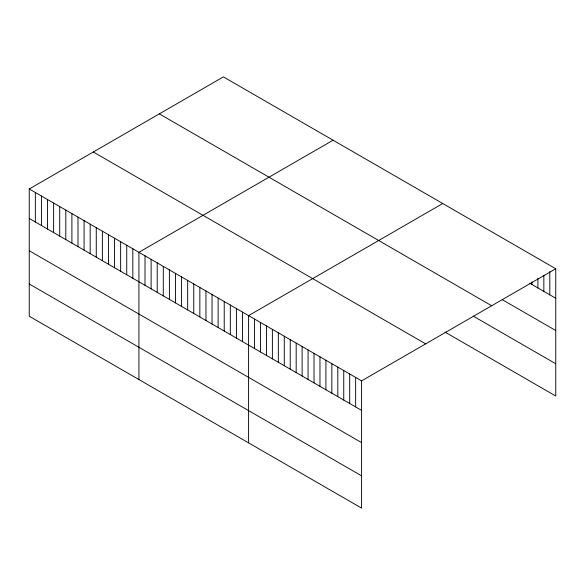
<?xml version="1.0" encoding="UTF-8"?>
<svg xmlns="http://www.w3.org/2000/svg" width="585" height="585" viewBox="0 0 585 585"><rect width="100%" height="100%" fill="white"/><g stroke="black" fill="none" stroke-linecap="round" stroke-linejoin="round"><path stroke-width="0.88" d="M29.25 188.977L361.596 380.857L361.596 508.116L29.25 316.236L29.25 188.977L223.404 76.884L555.75 268.764L555.75 396.023L444.98 332.068M333.077 140.203L138.923 252.296L138.923 379.555M442.75 203.521L248.596 315.615L248.596 442.882M361.596 380.857L555.75 268.764M529.732 283.242L555.75 298.262M502.222 299.622L555.75 330.525M159.332 113.878L491.678 305.75M473.236 316.119L555.75 363.76M93.322 151.99L425.668 343.863M29.25 218.483L361.596 410.356M29.25 250.738L361.596 442.618M29.25 283.981L361.596 475.854M549.805 271.586L549.805 294.833M543.853 275.301L543.853 291.396M537.908 278.131L537.908 287.966M531.962 281.846L531.962 284.529M355.643 377.42L355.643 406.926M349.698 373.99L349.698 403.489M343.753 370.554L343.753 400.06M337.808 367.124L337.808 396.623M331.856 363.687L331.856 393.193M325.911 360.25L325.911 389.756M319.966 356.821L319.966 386.327M314.013 353.384L314.013 382.89M308.068 349.954L308.068 379.453M302.123 346.517L302.123 376.023M296.178 343.088L296.178 372.586M290.226 339.651L290.226 369.157M284.281 336.221L284.281 365.72M278.336 332.785L278.336 362.29M272.383 329.355L272.383 358.854M266.438 325.918L266.438 355.424M260.493 322.481L260.493 351.987M254.541 319.052L254.541 348.558M242.504 312.097L242.504 341.603M236.413 308.58L236.413 338.086M230.314 305.063L230.314 334.569M224.223 301.546L224.223 331.051M218.132 298.028L218.132 327.534M212.041 294.511L212.041 324.017M205.949 290.994L205.949 320.5M199.851 287.476L199.851 316.982M193.759 283.959L193.759 313.458M187.668 280.442L187.668 309.94M181.577 276.924L181.577 306.423M175.478 273.407L175.478 302.906M169.387 269.89L169.387 299.388M163.295 266.372L163.295 295.871M157.204 262.848L157.204 292.354M151.113 259.33L151.113 288.836M145.014 255.813L145.014 285.319M132.832 248.779L132.832 278.284M126.74 245.261L126.74 274.767M120.642 241.744L120.642 271.25M114.55 238.227L114.55 267.733M108.459 234.709L108.459 264.215M102.368 231.192L102.368 260.698M96.269 227.675L96.269 257.181M90.178 224.157L90.178 253.656M84.086 220.64L84.086 250.139M77.995 217.123L77.995 246.621M71.904 213.605L71.904 243.104M65.805 210.088L65.805 239.587M59.714 206.571L59.714 236.069M53.623 203.046L53.623 232.552M47.531 199.529L47.531 229.035M41.433 196.012L41.433 225.517M35.341 192.494L35.341 222"/></g></svg>
